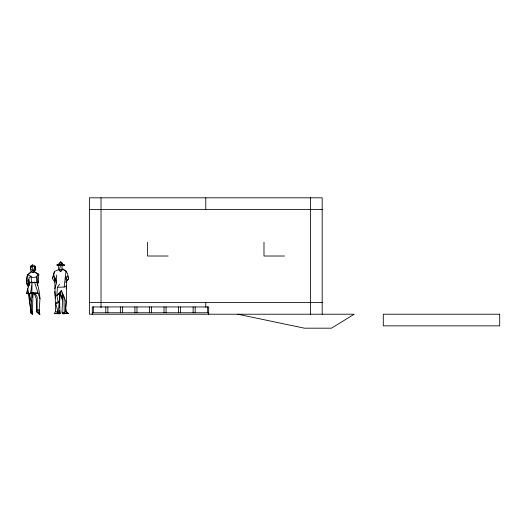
<?xml version="1.0" encoding="UTF-8"?>
<svg xmlns="http://www.w3.org/2000/svg" width="526" height="526" viewBox="0 0 526 526"><rect width="100%" height="100%" fill="white"/><g stroke="black" fill="none" stroke-linecap="round" stroke-linejoin="round"><path stroke-width="0.79" d="M61.588 295.822L62.403 299.8L60.312 293.666L59.445 293.238L59.957 313.72L54.217 313.588L55.592 311.537L54.757 277.767L55.184 279.221M54.743 288.728L56.565 282.876L56.571 275.098M61.989 264.979L61.983 269.273L60.516 271.686L58.623 269.707L58.208 265.426L61.989 264.979L62.936 265.341L62.456 265.886M37.293 284.435L38.273 282.337L38.799 274.21L36.945 276.104L37.957 282.317L31.435 282.252L29.627 282.778L26.3 293.653L29.108 293.659L31.218 292.982L32.96 293.679L32.369 314.239L31.1 313.233L31.488 310.064L31.218 292.982L38.089 293.16L39.969 298.735L39.095 311.274M29.607 284.02L29.627 282.778L37.957 282.317M31.869 292.877L32.033 282.357L30.633 293.304L27.917 293.613L27.641 288.195L31.1 313.233L29.108 293.659L33.802 292.956L30.633 293.304M37.017 310.077L37.247 297.17L34.795 293.008L34.341 293.837L36.241 298.696L36.504 311.681L39.844 314.449L38.983 309.748L37.017 310.077L39.844 314.449L36.504 311.681L36.767 305.954M65.934 279.26L66.033 276.439C66.887 287.676 66.763 299.07 65.48 310.248M38.076 274.585L34.21 271.672L34.986 270.265L35.117 266.721L34.709 265.696L32.625 264.907L30.501 266.287L30.396 268.589L31.205 271.804L32.987 272.665L34.21 271.672L35.735 269.029L35.117 266.721L32.106 266.235L30.396 268.589L33.059 271.068L32.987 272.665M62.009 312.056L62.666 298.932L62.015 292.87L66.079 301.937L65.533 311.26L64.238 312.996L62.009 312.056L62.64 313.726L68.61 313.562L65.533 311.26L65.842 309.249L67.243 313.555L68.61 313.562L64.238 312.996L63.968 296.447L61.325 290.641L56.854 295.638L58.215 301.661L59.491 302.917L58.011 311.977L55.993 313.608L59.957 313.72L59.688 310.557M32.513 311.675L32.369 314.239L31.488 310.064M59.642 284.211L57.426 287.281L56.854 295.638L59.445 293.238M27.891 274.907L31.205 271.804L27.562 274.815L26.905 282.771L28.417 285.394L29.108 277.399L31.139 276.301L31.435 282.252M61.325 290.641L60.312 293.666L59.491 302.917L55.664 303.305L58.011 311.977L59.957 313.72M57.426 287.281L64.146 287.058L66.026 271.114L62.811 269.457L59.497 269.595L60.516 271.686L62.811 269.457M27.043 280.22L26.563 283.258L28.365 286.848M32.342 297.4L32.96 293.679L31.356 293.469M38.05 275.67L38.799 274.21L34.21 271.672L34.427 270.417M34.21 271.672L34.473 270.259M34.729 268.845L35.117 266.721L33.059 271.068L34.986 270.265M65.579 310.642L65.842 309.249M55.006 282.416L52.534 278.616L54.513 271.37L58.623 269.707M59.477 297.341L60.312 293.666M59.497 269.595L60.694 264.848M66.079 288.182L66.684 285.769L64.146 287.058M52.534 278.616L54.513 271.37M32.625 264.907L32.106 266.235L33.059 271.068M58.616 265.36L58.143 265.084L59.596 264.532L60.661 261.869L61.812 262.638L63.14 265.045L62.41 265.367M28.417 285.394L29.627 282.778M36.741 282.186L36.491 277.044L36.945 276.104M37.182 284.5L38.273 282.337M58.143 265.084L59.32 262.941L60.661 261.869L61.825 264.519L63.14 265.045M65.822 282.62L68.538 278.714L67.676 273.987L66.026 271.114M65.941 281.541L68.538 278.714L67.545 275.88M55.664 303.305L58.215 301.661M58.13 265.597L57.216 265.505L56.979 264.848L63.685 264.552L64.231 265.019L63.021 265.814M26.3 293.653L27.523 293.304M35.788 293.626L34.341 293.837L35.617 293.758M62.64 313.726L67.243 313.555L65.533 311.26M31.001 277.715L36.491 277.044M33.164 293.843L34.762 293.666M57.216 265.505L57.558 264.565L62.153 264.604M59.596 264.532L61.825 264.519M89.381 209.453L322.188 209.453M168.123 256.017L147.582 256.017L147.582 242.17M284.527 256.017L263.986 256.017L263.986 242.17M89.381 302.575L322.188 302.575M92.287 312.76L208.69 312.76M34.795 293.008L38.089 293.16L34.552 282.252M30.501 266.287L31.764 266.353M27.917 293.613L28.272 293.639M55.592 311.537L59.997 312.779M237.791 314.219L304.436 328.185L331.498 328.185L354.195 314.219L89.381 314.219L89.381 197.815L322.188 197.815L322.188 314.219M59.793 264.716L56.979 264.848M31.139 276.301L27.562 274.815L26.622 277.491L26.563 283.258L28.45 286.644M62.587 268.766L65.809 270.923M63.685 264.552L64.231 265.019L63.054 265.702L64.185 265.367L64.152 264.94M38.352 312.405L39.325 314.331L39.207 312.806M29.377 284.001L28.437 279.674M53.79 274.704L56.565 282.876M28.582 283.455L29.226 285.631M29.108 293.659L31.133 301.28M61.812 262.638L62.107 263.999M37.353 284.527L37.241 282.258L39.43 292.758L39.969 298.735M28.68 279.398L29.601 284.645M54.638 291.483L55.526 298.17M59.149 304.232L59.418 307.394M54.757 277.767L55.026 280.996M37.241 282.258L37.445 285.414M310.544 197.815L310.544 314.219M208.69 314.219L208.69 306.941L92.287 306.941L92.287 314.219M207.665 306.941L207.665 312.76M205.784 197.815L205.784 209.453M205.784 302.575L205.784 307.23M195.172 306.941L195.172 312.76M193.114 306.941L193.114 312.76M180.622 306.941L180.622 312.76M178.564 306.941L178.564 312.76M166.071 306.941L166.071 312.76M164.013 306.941L164.013 312.76M151.521 306.941L151.521 312.76M149.463 306.941L149.463 312.76M136.97 306.941L136.97 312.76M134.912 306.941L134.912 312.76M122.42 306.941L122.42 312.76M120.362 306.941L120.362 312.76M107.869 306.941L107.869 312.76M105.811 306.941L105.811 312.76M101.018 197.815L101.018 307.657M93.319 306.941L93.319 312.76M499.7 314.219L383.296 314.219L383.296 325.857L499.7 325.857L499.7 314.219"/></g></svg>
